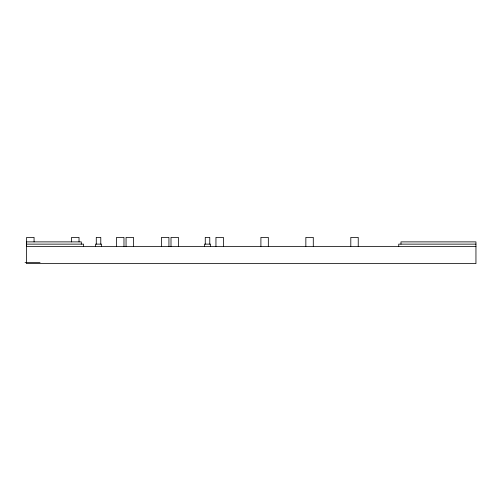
<?xml version="1.0" encoding="UTF-8"?>
<svg xmlns="http://www.w3.org/2000/svg" width="501" height="501" viewBox="0 0 501 501"><rect width="100%" height="100%" fill="white"/><g stroke="black" fill="none" stroke-linecap="round" stroke-linejoin="round"><path stroke-width="0.75" d="M26.447 244.131L83.554 244.131L83.554 246.379M475.95 244.131L398.727 244.131L398.727 246.379M26.447 246.379L475.95 246.379M25.05 262.637L40.036 262.637M400.975 244.131L400.975 241.883L475.95 241.883L475.95 263.607L26.447 263.607L26.447 241.883L81.306 241.883L81.306 244.131M358.24 246.379L358.24 237.393L350.8 237.393L350.8 246.379M313.288 246.379L313.288 237.393L305.848 237.393L305.848 246.379M268.336 246.379L268.336 237.393L260.902 237.393L260.902 246.379M223.39 246.379L223.39 237.393L215.95 237.393L215.95 246.379M210.514 246.379L210.514 244.131L204.521 244.131L204.521 246.379M209.762 244.131L209.762 237.393L205.266 237.393L205.266 244.131M178.437 246.379L178.437 237.393L170.998 237.393L170.998 246.379M168.925 246.379L168.925 237.393L161.485 237.393L161.485 246.379M133.485 246.379L133.485 237.393L126.052 237.393L126.052 246.379M123.972 246.379L123.972 237.393L116.539 237.393L116.539 246.379M101.534 246.379L101.534 244.131L95.541 244.131L95.541 246.379M100.782 244.131L100.782 237.393L96.286 237.393L96.286 244.131M79.026 241.883L79.026 237.393L71.587 237.393L71.587 241.883M34.074 241.883L34.074 237.393L26.634 237.393L26.634 246.379"/></g></svg>
